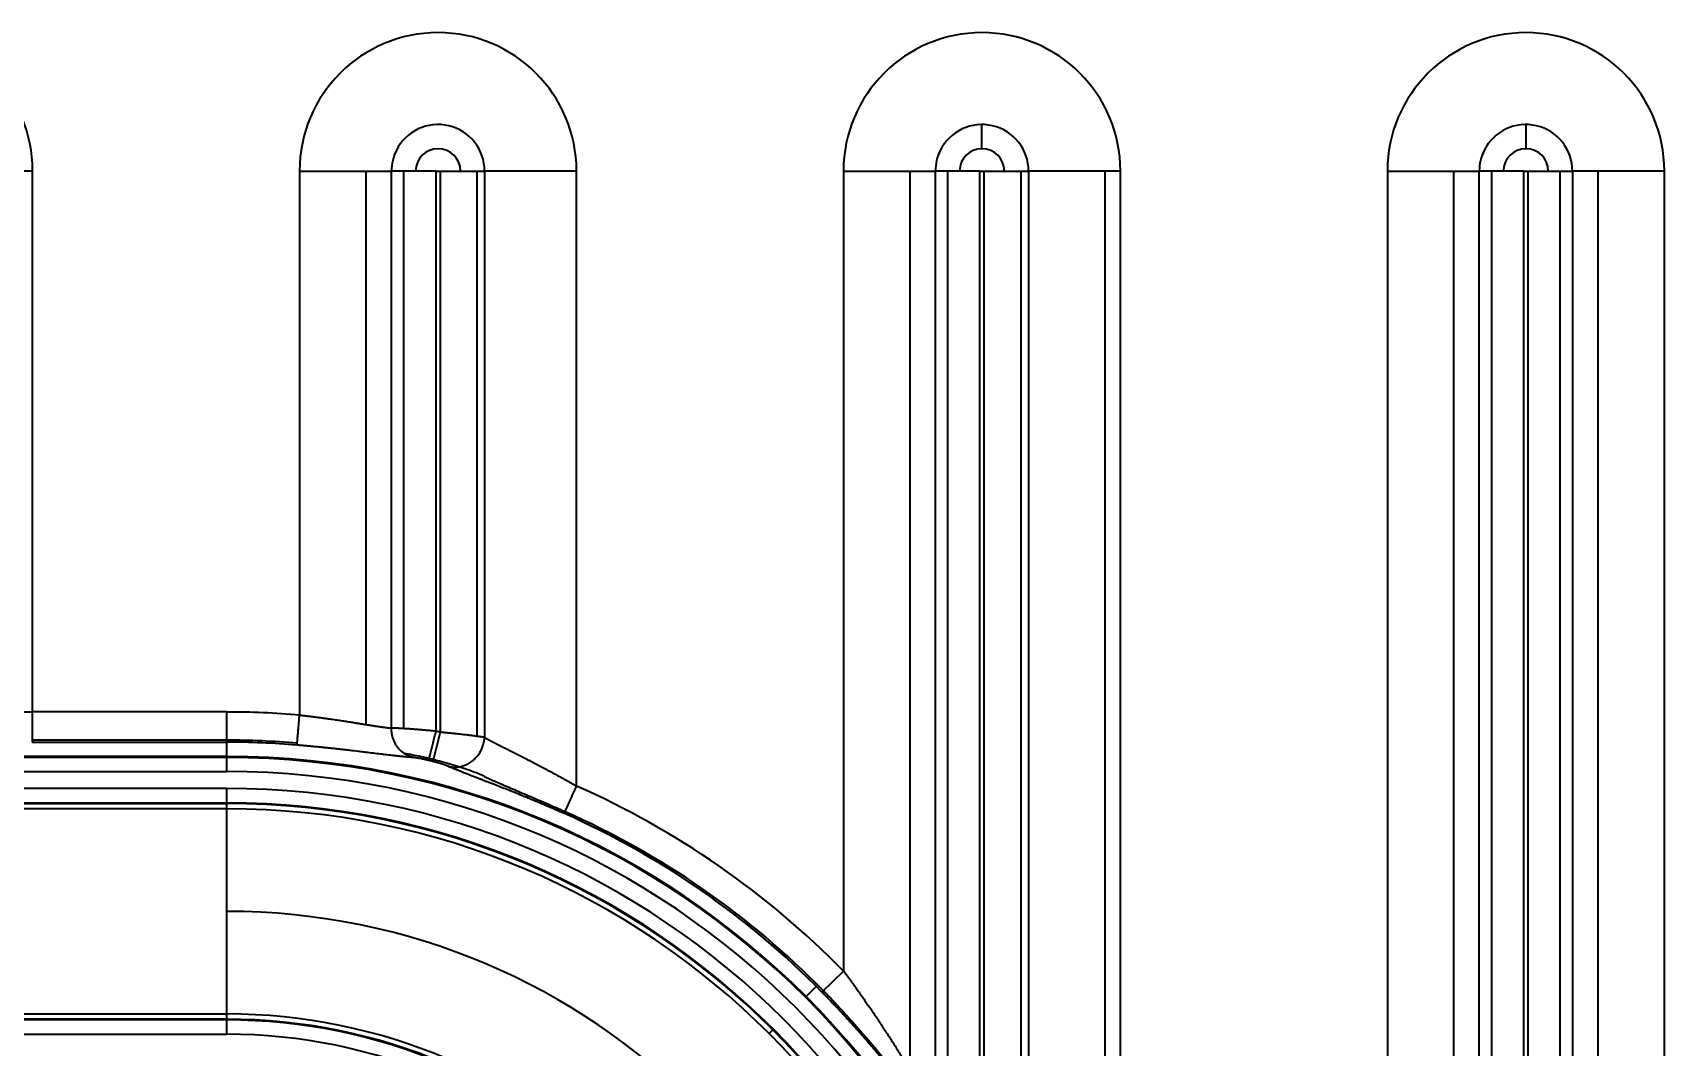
# Model space of a CAD drawing. Header units: millimetres. Extents: x -467 to 269, y 332 to 784.
# Drawn here: x -163.8 to -109.5, y 617 to 650.7 of the extents above; entities that cross this region are included whole.
import ezdxf

# ---------------------------------------------------------------- set-up
doc = ezdxf.new("R2010")
doc.units = ezdxf.units.MM
doc.layers.add('10', color=7, linetype='Continuous', true_color=0xffffff)

msp = doc.modelspace()

# ---------------------------------------------------------------- linework, layer by layer
at = {"layer": '10', "color": 7, "linetype": 'Continuous', "lineweight": 35}
for p, q in [((-132.242, 646.873), (-132.242, 647.677)), ((-114.152, 647.677), (-114.152, 646.873)), ((-163.816, 646.128), (-166.873, 646.128)), ((-163.816, 628.138), (-163.816, 646.128)), ((-154.938, 646.128), (-154.938, 628.035)), ((-154.938, 646.128), (-151.881, 646.128)), ((-152.735, 646.128), (-152.735, 627.722)), ((-151.881, 627.603), (-151.881, 646.128)), ((-151.077, 646.128), (-151.881, 646.128)), ((-151.467, 627.584), (-151.467, 646.128)), ((-150.399, 646.128), (-151.077, 646.128)), ((-150.399, 646.128), (-150.265, 646.128)), ((-150.399, 627.498), (-150.399, 646.128)), ((-150.265, 646.128), (-150.265, 627.464)), ((-150.265, 646.128), (-149.587, 646.128)), ((-149.587, 646.128), (-148.783, 646.128)), ((-149.029, 627.327), (-149.029, 646.128)), ((-145.726, 646.128), (-148.783, 646.128)), ((-145.726, 625.675), (-145.726, 646.128)), ((-136.848, 646.128), (-136.848, 619.522)), ((-136.848, 646.128), (-133.791, 646.128)), ((-134.645, 646.128), (-134.645, 616.232)), ((-133.791, 614.772), (-133.791, 646.128)), ((-132.987, 646.128), (-133.791, 646.128)), ((-133.377, 614.55), (-133.377, 646.128)), ((-132.309, 646.128), (-132.987, 646.128)), ((-132.309, 646.128), (-132.175, 646.128)), ((-132.309, 613.9), (-132.309, 646.128)), ((-132.175, 646.128), (-131.497, 646.128)), ((-132.175, 646.128), (-132.175, 613.666)), ((-131.497, 646.128), (-130.693, 646.128)), ((-130.939, 612.781), (-130.939, 646.128)), ((-127.636, 646.128), (-130.693, 646.128)), ((-128.154, 646.128), (-128.154, 502.413)), ((-127.636, 502.413), (-127.636, 646.128)), ((-118.758, 646.128), (-118.758, 502.413)), ((-118.758, 646.128), (-115.701, 646.128)), ((-116.555, 646.128), (-116.555, 502.413)), ((-114.897, 646.128), (-115.701, 646.128)), ((-115.701, 502.413), (-115.701, 646.128)), ((-115.287, 503.229), (-115.287, 646.128)), ((-114.219, 646.128), (-114.897, 646.128)), ((-114.219, 646.128), (-114.085, 646.128)), ((-114.219, 502.413), (-114.219, 646.128)), ((-114.085, 646.128), (-113.407, 646.128)), ((-114.085, 646.128), (-114.085, 502.413)), ((-113.407, 646.128), (-112.603, 646.128)), ((-113.017, 646.128), (-113.017, 502.413)), ((-109.546, 646.128), (-112.603, 646.128)), ((-112.603, 646.128), (-112.603, 502.413)), ((-111.749, 502.413), (-111.749, 646.128)), ((-109.546, 502.413), (-109.546, 646.128)), ((-157.367, 628.138), (-163.816, 628.138)), ((-157.367, 628.138), (-157.367, 627.135)), ((-150.265, 627.464), (-150.511, 626.492)), ((-157.367, 627.201), (-163.816, 627.201)), ((-157.367, 627.135), (-157.367, 626.657)), ((-157.367, 626.657), (-186.512, 626.657)), ((-157.367, 626.624), (-186.512, 626.624)), ((-157.367, 626.657), (-157.367, 626.156)), ((-186.512, 626.156), (-157.367, 626.156)), ((-157.367, 625.594), (-186.512, 625.594)), ((-157.367, 625.594), (-157.367, 625.092)), ((-186.512, 625.117), (-157.367, 625.117)), ((-186.512, 625.092), (-157.367, 625.092)), ((-157.367, 624.918), (-186.512, 624.918)), ((-157.367, 625.092), (-157.367, 624.918)), ((-157.367, 624.918), (-157.367, 621.505)), ((-157.367, 621.505), (-157.367, 618.093)), ((-136.848, 619.522), (-137.564, 618.82)), ((-137.752, 619.01), (-138.09, 618.672)), ((-186.512, 618.093), (-157.367, 618.093)), ((-157.367, 617.919), (-186.512, 617.919)), ((-157.367, 617.894), (-186.512, 617.894)), ((-157.367, 618.093), (-157.367, 617.919)), ((-157.367, 617.919), (-157.367, 617.417)), ((-186.512, 617.417), (-157.367, 617.417)), ((-139.32, 617.442), (-139.197, 617.566))]:
    msp.add_line(p, q, dxfattribs=at)
for centre, radius, start, end in [((-168.422, 646.128), 4.606, 360, 180), ((-150.332, 646.128), 4.606, 360, 180), ((-132.242, 646.128), 4.606, 0, 180), ((-114.152, 646.128), 4.606, 0, 180), ((-150.332, 646.128), 1.549, 360, 153.574), ((-132.242, 646.128), 1.549, 0, 153.574), ((-114.152, 646.128), 1.549, 0, 153.574), ((-150.332, 646.128), 1.549, 153.574, 180), ((-150.332, 646.128), 0.745, 360, 180), ((-132.242, 646.128), 1.549, 153.574, 180), ((-132.242, 646.128), 0.745, 360, 180), ((-114.152, 646.128), 1.549, 153.574, 180), ((-114.152, 646.128), 0.745, 360, 180), ((-157.367, 599.395), 28.742, 85.1525, 90), ((-157.367, 599.395), 28.953, 75.8009, 76.0741), ((-157.367, 599.395), 27.805, 85.1525, 90), ((-157.367, 599.395), 27.74, 85.1525, 90), ((-157.367, 599.395), 27.261, 0, 90), ((-157.367, 599.395), 27.229, 0, 90), ((-157.367, 599.395), 27.951, 75.8009, 76.0741), ((-157.367, 599.395), 28.016, 75.8009, 76.0741), ((-157.367, 599.395), 26.76, 360, 90), ((-157.367, 599.395), 26.198, 0, 90), ((-157.367, 599.395), 28.742, 44.4476, 66.1077), ((-157.367, 599.395), 25.721, 0, 90), ((-157.367, 599.395), 25.696, 360, 90), ((-157.367, 599.395), 25.522, 0, 90), ((-157.367, 599.395), 27.74, 44.4476, 66.1077), ((-157.367, 599.395), 27.805, 44.4476, 66.1077), ((-157.367, 599.395), 22.11, 0, 90), ((-157.367, 599.395), 18.698, 0, 90), ((-157.367, 599.395), 18.524, 0, 90), ((-157.367, 599.395), 18.499, 0, 90), ((-157.367, 599.395), 18.022, 0, 90)]:
    msp.add_arc(centre, radius, start, end, dxfattribs=at)
for points in [[(-148.783, 646.128), (-148.783, 639.849), (-148.783, 633.57), (-148.783, 627.291)], [(-130.693, 646.128), (-130.693, 634.945), (-130.693, 623.763), (-130.693, 612.58)], [(-163.816, 627.135), (-161.666, 627.135), (-159.517, 627.135), (-157.367, 627.135)]]:
    msp.add_open_spline(points, degree=3, dxfattribs=at)
for points, knots in [([(-166.873, 628.323), (-166.869, 628.322), (-166.861, 628.32), (-166.849, 628.318), (-166.837, 628.315), (-166.824, 628.313), (-166.812, 628.31), (-166.799, 628.308), (-166.785, 628.305), (-166.772, 628.303), (-166.758, 628.301), (-166.745, 628.298), (-166.731, 628.296), (-166.716, 628.294), (-166.702, 628.291), (-166.687, 628.289), (-166.672, 628.287), (-166.657, 628.284), (-166.642, 628.282), (-166.626, 628.28), (-166.611, 628.278), (-166.595, 628.275), (-166.579, 628.273), (-166.563, 628.271), (-166.546, 628.269), (-166.53, 628.267), (-166.513, 628.265), (-166.496, 628.263), (-166.479, 628.261), (-166.462, 628.259), (-166.444, 628.256), (-166.426, 628.254), (-166.409, 628.252), (-166.391, 628.25), (-166.373, 628.249), (-166.354, 628.247), (-166.336, 628.245), (-166.317, 628.243), (-166.299, 628.241), (-166.28, 628.239), (-166.261, 628.237), (-166.241, 628.235), (-166.222, 628.233), (-166.203, 628.232), (-166.183, 628.23), (-166.163, 628.228), (-166.143, 628.226), (-166.123, 628.224), (-166.103, 628.223), (-166.083, 628.221), (-166.063, 628.219), (-166.042, 628.218), (-166.021, 628.216), (-166.001, 628.214), (-165.98, 628.213), (-165.959, 628.211), (-165.938, 628.21), (-165.917, 628.208), (-165.895, 628.206), (-165.874, 628.205), (-165.852, 628.203), (-165.831, 628.202), (-165.809, 628.2), (-165.787, 628.199), (-165.765, 628.197), (-165.743, 628.196), (-165.721, 628.195), (-165.699, 628.193), (-165.677, 628.192), (-165.654, 628.19), (-165.632, 628.189), (-165.61, 628.188), (-165.587, 628.186), (-165.564, 628.185), (-165.542, 628.184), (-165.519, 628.183), (-165.496, 628.181), (-165.473, 628.18), (-165.45, 628.179), (-165.427, 628.178), (-165.404, 628.177), (-165.381, 628.175), (-165.358, 628.174), (-165.334, 628.173), (-165.311, 628.172), (-165.288, 628.171), (-165.264, 628.17), (-165.241, 628.169), (-165.217, 628.168), (-165.194, 628.167), (-165.17, 628.166), (-165.147, 628.165), (-165.123, 628.164), (-165.099, 628.163), (-165.075, 628.162), (-165.052, 628.161), (-165.028, 628.16), (-165.004, 628.159), (-164.98, 628.158), (-164.956, 628.158), (-164.933, 628.157), (-164.909, 628.156), (-164.885, 628.155), (-164.861, 628.154), (-164.837, 628.154), (-164.813, 628.153), (-164.789, 628.152), (-164.765, 628.152), (-164.741, 628.151), (-164.717, 628.15), (-164.693, 628.15), (-164.669, 628.149), (-164.645, 628.148), (-164.621, 628.148), (-164.597, 628.147), (-164.573, 628.147), (-164.549, 628.146), (-164.525, 628.145), (-164.501, 628.145), (-164.477, 628.144), (-164.453, 628.144), (-164.429, 628.144), (-164.405, 628.143), (-164.381, 628.143), (-164.357, 628.142), (-164.333, 628.142), (-164.31, 628.141), (-164.286, 628.141), (-164.262, 628.141), (-164.238, 628.14), (-164.214, 628.14), (-164.191, 628.14), (-164.167, 628.14), (-164.143, 628.139), (-164.12, 628.139), (-164.096, 628.139), (-164.073, 628.139), (-164.049, 628.139), (-164.026, 628.138), (-164.002, 628.138), (-163.979, 628.138), (-163.955, 628.138), (-163.932, 628.138), (-163.909, 628.138), (-163.885, 628.138), (-163.862, 628.138), (-163.839, 628.138), (-163.824, 628.138), (-163.816, 628.138)], [0, 0, 0, 0, 0.007771, 0.01553, 0.023275, 0.031008, 0.038728, 0.046436, 0.05413, 0.061812, 0.069481, 0.077137, 0.08478, 0.09241, 0.100028, 0.107633, 0.115225, 0.122805, 0.130371, 0.137925, 0.145466, 0.152994, 0.16051, 0.168012, 0.175502, 0.18298, 0.190444, 0.197896, 0.205334, 0.212761, 0.220174, 0.227574, 0.234962, 0.242337, 0.2497, 0.257049, 0.264386, 0.27171, 0.279021, 0.28632, 0.293606, 0.300879, 0.308139, 0.315387, 0.322622, 0.329844, 0.337053, 0.34425, 0.351434, 0.358605, 0.365764, 0.372909, 0.380042, 0.387163, 0.39427, 0.401365, 0.408447, 0.415517, 0.422574, 0.429618, 0.436649, 0.443668, 0.450674, 0.457667, 0.464648, 0.471615, 0.478571, 0.485513, 0.492443, 0.49936, 0.506264, 0.513156, 0.520035, 0.526901, 0.533755, 0.540596, 0.547425, 0.55424, 0.561043, 0.567834, 0.574611, 0.581376, 0.588129, 0.594868, 0.601595, 0.60831, 0.615012, 0.621701, 0.628377, 0.635041, 0.641692, 0.648331, 0.654957, 0.66157, 0.668171, 0.674759, 0.681334, 0.687897, 0.694447, 0.700984, 0.707509, 0.714022, 0.720521, 0.727008, 0.733483, 0.739945, 0.746394, 0.752831, 0.759255, 0.765666, 0.772065, 0.778452, 0.784825, 0.791186, 0.797535, 0.803871, 0.810194, 0.816505, 0.822804, 0.829089, 0.835362, 0.841623, 0.847871, 0.854107, 0.86033, 0.86654, 0.872738, 0.878923, 0.885096, 0.891256, 0.897404, 0.903539, 0.909662, 0.915772, 0.921869, 0.927954, 0.934027, 0.940087, 0.946134, 0.95217, 0.958192, 0.964202, 0.9702, 0.976185, 0.982157, 0.988117, 0.994065, 1, 1, 1, 1]), ([(-155.023, 627.036), (-155.023, 627.04), (-155.022, 627.051), (-155.019, 627.082), (-155.017, 627.104), (-155.013, 627.158), (-155.01, 627.19), (-155.004, 627.264), (-155, 627.306), (-154.992, 627.398), (-154.988, 627.448), (-154.979, 627.553), (-154.974, 627.61), (-154.964, 627.726), (-154.959, 627.787), (-154.949, 627.91), (-154.944, 627.972), (-154.938, 628.035)], [0, 0, 0, 0, 0.125, 0.125, 0.25, 0.25, 0.375, 0.375, 0.5, 0.5, 0.625, 0.625, 0.75, 0.75, 0.875, 0.875, 1, 1, 1, 1]), ([(-154.938, 628.035), (-154.929, 628.034), (-154.91, 628.032), (-154.882, 628.029), (-154.854, 628.025), (-154.825, 628.022), (-154.796, 628.019), (-154.766, 628.015), (-154.736, 628.012), (-154.705, 628.008), (-154.674, 628.004), (-154.643, 628.001), (-154.611, 627.997), (-154.579, 627.993), (-154.547, 627.989), (-154.514, 627.985), (-154.48, 627.98), (-154.447, 627.976), (-154.412, 627.972), (-154.378, 627.967), (-154.343, 627.963), (-154.308, 627.958), (-154.272, 627.954), (-154.236, 627.949), (-154.2, 627.944), (-154.164, 627.939), (-154.127, 627.934), (-154.09, 627.929), (-154.052, 627.924), (-154.014, 627.918), (-153.927, 627.906), (-153.791, 627.887), (-153.611, 627.861), (-153.435, 627.834), (-153.264, 627.808), (-153.133, 627.787), (-153.04, 627.771), (-152.981, 627.762), (-152.923, 627.753), (-152.868, 627.743), (-152.813, 627.735), (-152.76, 627.726), (-152.709, 627.718), (-152.659, 627.71), (-152.61, 627.702), (-152.563, 627.695), (-152.517, 627.688), (-152.473, 627.681), (-152.43, 627.674), (-152.389, 627.668), (-152.349, 627.662), (-152.31, 627.656), (-152.273, 627.651), (-152.237, 627.646), (-152.202, 627.641), (-152.169, 627.636), (-152.137, 627.632), (-152.106, 627.628), (-152.076, 627.624), (-152.048, 627.62), (-152.021, 627.617), (-151.995, 627.614), (-151.97, 627.611), (-151.946, 627.609), (-151.923, 627.607), (-151.902, 627.605), (-151.888, 627.604), (-151.881, 627.603)], [0, 0, 0, 0, 0.00709, 0.014292, 0.021606, 0.029033, 0.036572, 0.044224, 0.051988, 0.059864, 0.067852, 0.075953, 0.084166, 0.092492, 0.10093, 0.10948, 0.118143, 0.126918, 0.135805, 0.144805, 0.153918, 0.163142, 0.17248, 0.181929, 0.191491, 0.201166, 0.210953, 0.220852, 0.230864, 0.240988, 0.251225, 0.30135, 0.351478, 0.401609, 0.451741, 0.501877, 0.520724, 0.539384, 0.557858, 0.576146, 0.594247, 0.612162, 0.629891, 0.647434, 0.664792, 0.681963, 0.69895, 0.71575, 0.732366, 0.748797, 0.765043, 0.781104, 0.796981, 0.812673, 0.828181, 0.843506, 0.858646, 0.873603, 0.888377, 0.902968, 0.917376, 0.931601, 0.945645, 0.959506, 0.973185, 0.986683, 1, 1, 1, 1]), ([(-150.399, 627.498), (-150.406, 627.498), (-150.42, 627.499), (-150.441, 627.501), (-150.462, 627.503), (-150.483, 627.505), (-150.503, 627.507), (-150.524, 627.509), (-150.545, 627.511), (-150.566, 627.513), (-150.586, 627.515), (-150.607, 627.517), (-150.627, 627.518), (-150.648, 627.52), (-150.668, 627.522), (-150.688, 627.524), (-150.709, 627.526), (-150.729, 627.527), (-150.749, 627.529), (-150.769, 627.531), (-150.789, 627.533), (-150.809, 627.534), (-150.828, 627.536), (-150.848, 627.538), (-150.867, 627.539), (-150.887, 627.541), (-150.906, 627.543), (-150.925, 627.544), (-150.944, 627.546), (-150.963, 627.547), (-150.982, 627.549), (-151.001, 627.55), (-151.02, 627.552), (-151.038, 627.553), (-151.057, 627.555), (-151.075, 627.556), (-151.093, 627.558), (-151.111, 627.559), (-151.129, 627.56), (-151.146, 627.562), (-151.164, 627.563), (-151.182, 627.564), (-151.199, 627.566), (-151.216, 627.567), (-151.233, 627.568), (-151.25, 627.569), (-151.266, 627.571), (-151.283, 627.572), (-151.299, 627.573), (-151.316, 627.574), (-151.332, 627.575), (-151.348, 627.576), (-151.363, 627.577), (-151.379, 627.578), (-151.394, 627.579), (-151.41, 627.58), (-151.425, 627.581), (-151.44, 627.582), (-151.454, 627.583), (-151.469, 627.584), (-151.483, 627.585), (-151.497, 627.586), (-151.511, 627.587), (-151.525, 627.587), (-151.539, 627.588), (-151.552, 627.589), (-151.566, 627.59), (-151.579, 627.591), (-151.592, 627.591), (-151.604, 627.592), (-151.617, 627.593), (-151.629, 627.593), (-151.641, 627.594), (-151.653, 627.594), (-151.665, 627.595), (-151.677, 627.596), (-151.688, 627.596), (-151.699, 627.597), (-151.71, 627.597), (-151.721, 627.598), (-151.732, 627.598), (-151.742, 627.599), (-151.752, 627.599), (-151.762, 627.599), (-151.772, 627.6), (-151.782, 627.6), (-151.791, 627.6), (-151.8, 627.601), (-151.809, 627.601), (-151.818, 627.601), (-151.827, 627.602), (-151.835, 627.602), (-151.843, 627.602), (-151.851, 627.602), (-151.859, 627.603), (-151.867, 627.603), (-151.874, 627.603), (-151.879, 627.603), (-151.881, 627.603)], [0, 0, 0, 0, 0.011151, 0.022287, 0.033408, 0.044513, 0.055603, 0.066677, 0.077736, 0.08878, 0.099808, 0.110821, 0.121818, 0.1328, 0.143766, 0.154717, 0.165653, 0.176573, 0.187478, 0.198368, 0.209242, 0.220101, 0.230945, 0.241773, 0.252586, 0.263383, 0.274165, 0.284932, 0.295683, 0.306419, 0.31714, 0.327846, 0.338536, 0.349212, 0.359872, 0.370516, 0.381146, 0.39176, 0.402358, 0.412941, 0.423509, 0.434062, 0.444599, 0.45512, 0.465627, 0.476117, 0.486593, 0.497053, 0.507498, 0.517927, 0.52834, 0.538738, 0.549121, 0.559488, 0.569839, 0.580174, 0.590495, 0.600799, 0.611088, 0.621361, 0.631619, 0.641861, 0.652087, 0.662297, 0.672492, 0.68267, 0.692833, 0.70298, 0.713112, 0.723227, 0.733327, 0.743411, 0.753479, 0.763531, 0.773567, 0.783588, 0.793592, 0.80358, 0.813553, 0.823509, 0.833449, 0.843374, 0.853283, 0.863175, 0.873052, 0.882913, 0.892758, 0.902587, 0.9124, 0.922197, 0.931978, 0.941743, 0.951492, 0.961226, 0.970943, 0.980645, 0.99033, 1, 1, 1, 1]), ([(-148.783, 627.291), (-148.785, 627.291), (-148.791, 627.292), (-148.799, 627.293), (-148.807, 627.295), (-148.816, 627.296), (-148.826, 627.298), (-148.836, 627.299), (-148.846, 627.301), (-148.857, 627.302), (-148.868, 627.304), (-148.88, 627.306), (-148.892, 627.307), (-148.904, 627.309), (-148.918, 627.311), (-148.931, 627.313), (-148.946, 627.315), (-148.96, 627.317), (-148.976, 627.319), (-148.992, 627.321), (-149.008, 627.324), (-149.025, 627.326), (-149.043, 627.328), (-149.061, 627.331), (-149.08, 627.333), (-149.099, 627.336), (-149.119, 627.339), (-149.14, 627.341), (-149.162, 627.344), (-149.184, 627.347), (-149.207, 627.35), (-149.23, 627.353), (-149.254, 627.356), (-149.279, 627.359), (-149.304, 627.362), (-149.33, 627.365), (-149.374, 627.37), (-149.435, 627.377), (-149.513, 627.386), (-149.59, 627.395), (-149.665, 627.404), (-149.737, 627.411), (-149.807, 627.419), (-149.873, 627.426), (-149.936, 627.432), (-149.995, 627.438), (-150.05, 627.444), (-150.101, 627.449), (-150.148, 627.453), (-150.191, 627.457), (-150.229, 627.461), (-150.254, 627.463), (-150.265, 627.464)], [0, 0, 0, 0, 0.010508, 0.021219, 0.032133, 0.04325, 0.054568, 0.06609, 0.077813, 0.089739, 0.101868, 0.114199, 0.126732, 0.139467, 0.152405, 0.165544, 0.178885, 0.192428, 0.206172, 0.220117, 0.234263, 0.248611, 0.26316, 0.277911, 0.292863, 0.308016, 0.323372, 0.338929, 0.354687, 0.370648, 0.38681, 0.403174, 0.41974, 0.436509, 0.453481, 0.470655, 0.488033, 0.538089, 0.585859, 0.631351, 0.674568, 0.715513, 0.754189, 0.790595, 0.824731, 0.856597, 0.886191, 0.91351, 0.938553, 0.961317, 0.9818, 1, 1, 1, 1]), ([(-152.896, 626.815), (-152.927, 626.819), (-153.048, 626.833), (-153.217, 626.853), (-153.403, 626.874), (-153.544, 626.89), (-153.686, 626.906), (-153.803, 626.919), (-153.892, 626.928), (-153.953, 626.934), (-154.015, 626.941), (-154.077, 626.947), (-154.138, 626.953), (-154.2, 626.96), (-154.263, 626.966), (-154.325, 626.972), (-154.387, 626.978), (-154.45, 626.984), (-154.513, 626.99), (-154.576, 626.996), (-154.64, 627.002), (-154.703, 627.008), (-154.767, 627.014), (-154.83, 627.019), (-154.894, 627.025), (-154.959, 627.03), (-155.001, 627.034), (-155.023, 627.036)], [0, 0, 0, 0, 0.049517, 0.18778, 0.255941, 0.32395, 0.391898, 0.459877, 0.488398, 0.516868, 0.545294, 0.573682, 0.602041, 0.630377, 0.658698, 0.687011, 0.715323, 0.743642, 0.771974, 0.800328, 0.82871, 0.857127, 0.885587, 0.914098, 0.942665, 0.971297, 1, 1, 1, 1]), ([(-148.783, 627.291), (-148.779, 627.289), (-148.773, 627.285), (-148.762, 627.279), (-148.751, 627.272), (-148.74, 627.266), (-148.729, 627.26), (-148.718, 627.253), (-148.706, 627.247), (-148.694, 627.24), (-148.682, 627.234), (-148.67, 627.227), (-148.658, 627.22), (-148.645, 627.214), (-148.633, 627.207), (-148.62, 627.2), (-148.607, 627.193), (-148.594, 627.186), (-148.58, 627.179), (-148.567, 627.171), (-148.553, 627.164), (-148.539, 627.157), (-148.525, 627.149), (-148.51, 627.142), (-148.496, 627.134), (-148.481, 627.127), (-148.466, 627.119), (-148.451, 627.111), (-148.436, 627.103), (-148.421, 627.095), (-148.405, 627.087), (-148.39, 627.079), (-148.374, 627.071), (-148.358, 627.063), (-148.341, 627.055), (-148.325, 627.046), (-148.309, 627.038), (-148.292, 627.03), (-148.275, 627.021), (-148.258, 627.012), (-148.241, 627.004), (-148.224, 626.995), (-148.206, 626.986), (-148.189, 626.977), (-148.171, 626.968), (-148.153, 626.959), (-148.135, 626.95), (-148.116, 626.941), (-148.098, 626.932), (-148.08, 626.923), (-148.061, 626.913), (-148.042, 626.904), (-148.023, 626.894), (-148.004, 626.885), (-147.985, 626.875), (-147.965, 626.865), (-147.946, 626.855), (-147.926, 626.846), (-147.906, 626.836), (-147.886, 626.826), (-147.866, 626.816), (-147.846, 626.805), (-147.826, 626.795), (-147.805, 626.785), (-147.785, 626.775), (-147.764, 626.764), (-147.743, 626.754), (-147.722, 626.743), (-147.701, 626.733), (-147.68, 626.722), (-147.659, 626.711), (-147.637, 626.7), (-147.615, 626.689), (-147.594, 626.678), (-147.572, 626.667), (-147.55, 626.656), (-147.523, 626.643), (-147.492, 626.627), (-147.455, 626.608), (-147.418, 626.589), (-147.38, 626.57), (-147.342, 626.55), (-147.303, 626.53), (-147.264, 626.51), (-147.224, 626.489), (-147.184, 626.469), (-147.143, 626.447), (-147.102, 626.426), (-147.061, 626.404), (-147.018, 626.382), (-146.976, 626.36), (-146.933, 626.337), (-146.889, 626.314), (-146.845, 626.291), (-146.801, 626.268), (-146.756, 626.244), (-146.711, 626.22), (-146.665, 626.195), (-146.619, 626.171), (-146.573, 626.146), (-146.526, 626.12), (-146.478, 626.095), (-146.431, 626.069), (-146.382, 626.043), (-146.334, 626.016), (-146.285, 625.989), (-146.236, 625.962), (-146.186, 625.935), (-146.136, 625.907), (-146.086, 625.879), (-146.035, 625.851), (-145.985, 625.822), (-145.933, 625.793), (-145.882, 625.764), (-145.83, 625.735), (-145.778, 625.705), (-145.743, 625.685), (-145.726, 625.675)], [0, 0, 0, 0, 0.006448, 0.012899, 0.019353, 0.02581, 0.03227, 0.038733, 0.045198, 0.051667, 0.058139, 0.064614, 0.071092, 0.077573, 0.084057, 0.090545, 0.097036, 0.103531, 0.110028, 0.11653, 0.123034, 0.129543, 0.136054, 0.14257, 0.149089, 0.155611, 0.162138, 0.168668, 0.175202, 0.18174, 0.188281, 0.194827, 0.201376, 0.20793, 0.214487, 0.221049, 0.227614, 0.234184, 0.240758, 0.247336, 0.253918, 0.260505, 0.267096, 0.273692, 0.280291, 0.286896, 0.293504, 0.300118, 0.306735, 0.313358, 0.319985, 0.326617, 0.333253, 0.339894, 0.34654, 0.353191, 0.359846, 0.366507, 0.373172, 0.379843, 0.386518, 0.393199, 0.399884, 0.406575, 0.413271, 0.419972, 0.426678, 0.43339, 0.440106, 0.446828, 0.453556, 0.460289, 0.467027, 0.473771, 0.48052, 0.487275, 0.494036, 0.505095, 0.516234, 0.527453, 0.538752, 0.550131, 0.561591, 0.573131, 0.584752, 0.596454, 0.608237, 0.620102, 0.632047, 0.644074, 0.656183, 0.668373, 0.680645, 0.692999, 0.705435, 0.717953, 0.730553, 0.743236, 0.756001, 0.768849, 0.78178, 0.794793, 0.80789, 0.821069, 0.834332, 0.847678, 0.861107, 0.874619, 0.888215, 0.901895, 0.915658, 0.929505, 0.943436, 0.957451, 0.97155, 0.985733, 1, 1, 1, 1]), ([(-151.486, 626.65), (-151.488, 626.65), (-151.494, 626.65), (-151.507, 626.652), (-151.523, 626.653), (-151.54, 626.655), (-151.557, 626.657), (-151.574, 626.659), (-151.592, 626.66), (-151.609, 626.662), (-151.627, 626.664), (-151.645, 626.666), (-151.663, 626.668), (-151.682, 626.67), (-151.7, 626.672), (-151.719, 626.674), (-151.738, 626.676), (-151.757, 626.678), (-151.776, 626.681), (-151.796, 626.683), (-151.842, 626.688), (-151.915, 626.697), (-152.02, 626.709), (-152.129, 626.722), (-152.28, 626.741), (-152.477, 626.765), (-152.698, 626.791), (-152.84, 626.809), (-152.896, 626.815)], [0, 0, 0, 0, 0.003698, 0.019242, 0.034781, 0.050316, 0.065848, 0.081377, 0.096905, 0.112432, 0.127959, 0.143487, 0.159017, 0.17455, 0.190087, 0.205628, 0.221175, 0.236728, 0.252288, 0.267857, 0.283434, 0.360803, 0.438132, 0.515523, 0.593078, 0.748314, 0.902212, 1, 1, 1, 1]), ([(-151.177, 626.625), (-151.181, 626.626), (-151.189, 626.626), (-151.202, 626.627), (-151.214, 626.628), (-151.227, 626.628), (-151.24, 626.629), (-151.253, 626.63), (-151.267, 626.631), (-151.28, 626.632), (-151.294, 626.633), (-151.308, 626.634), (-151.322, 626.635), (-151.336, 626.636), (-151.351, 626.637), (-151.366, 626.639), (-151.38, 626.64), (-151.396, 626.641), (-151.411, 626.643), (-151.426, 626.644), (-151.442, 626.645), (-151.458, 626.647), (-151.473, 626.648), (-151.482, 626.649), (-151.486, 626.65)], [0, 0, 0, 0, 0.046512, 0.092953, 0.139326, 0.185634, 0.23188, 0.278064, 0.324191, 0.370262, 0.41628, 0.462247, 0.508167, 0.55404, 0.599871, 0.645662, 0.691414, 0.737131, 0.782816, 0.82847, 0.874096, 0.919697, 0.965276, 1, 1, 1, 1]), ([(-150.625, 626.587), (-150.664, 626.596), (-150.704, 626.605), (-150.845, 626.638), (-150.944, 626.659), (-151.137, 626.698), (-151.231, 626.715), (-151.365, 626.738), (-151.411, 626.745), (-151.455, 626.752)], [0, 0, 0, 0, 0.130757, 0.130757, 0.472354, 0.472354, 0.813952, 0.813952, 1, 1, 1, 1]), ([(-150.64, 626.524), (-150.644, 626.525), (-150.652, 626.527), (-150.664, 626.53), (-150.676, 626.533), (-150.688, 626.536), (-150.7, 626.539), (-150.712, 626.542), (-150.724, 626.545), (-150.736, 626.547), (-150.748, 626.55), (-150.76, 626.553), (-150.772, 626.555), (-150.784, 626.558), (-150.795, 626.561), (-150.83, 626.568), (-150.887, 626.58), (-150.962, 626.595), (-151.029, 626.607), (-151.074, 626.614), (-151.102, 626.618), (-151.115, 626.619), (-151.127, 626.621), (-151.138, 626.622), (-151.149, 626.623), (-151.159, 626.624), (-151.169, 626.625), (-151.174, 626.625), (-151.177, 626.625)], [0, 0, 0, 0, 0.017685, 0.035359, 0.05303, 0.070706, 0.088397, 0.106112, 0.12386, 0.141648, 0.159487, 0.177385, 0.19535, 0.213391, 0.231516, 0.249733, 0.373966, 0.499217, 0.62457, 0.749078, 0.781013, 0.812692, 0.844162, 0.875468, 0.906657, 0.937777, 0.968875, 1, 1, 1, 1]), ([(-149.975, 626.324), (-149.976, 626.325), (-149.979, 626.326), (-149.984, 626.328), (-149.99, 626.331), (-149.995, 626.333), (-150.001, 626.335), (-150.007, 626.338), (-150.013, 626.34), (-150.02, 626.343), (-150.026, 626.345), (-150.033, 626.348), (-150.041, 626.351), (-150.048, 626.353), (-150.056, 626.356), (-150.079, 626.365), (-150.122, 626.379), (-150.189, 626.401), (-150.264, 626.424), (-150.323, 626.442), (-150.364, 626.453), (-150.385, 626.459), (-150.406, 626.465), (-150.427, 626.47), (-150.448, 626.476), (-150.469, 626.481), (-150.49, 626.487), (-150.504, 626.49), (-150.511, 626.492)], [0, 0, 0, 0, 0.01777, 0.035535, 0.053303, 0.071082, 0.088881, 0.106708, 0.124571, 0.14248, 0.160441, 0.178464, 0.196557, 0.214726, 0.232981, 0.251329, 0.376265, 0.502107, 0.627566, 0.751804, 0.783528, 0.814964, 0.846155, 0.877145, 0.907978, 0.938701, 0.96936, 1, 1, 1, 1]), ([(-148.783, 625.992), (-148.789, 625.994), (-148.794, 625.997), (-148.887, 626.042), (-149.01, 626.094), (-149.314, 626.208), (-149.489, 626.268), (-149.778, 626.359), (-149.877, 626.388), (-150.079, 626.446), (-150.183, 626.475), (-150.357, 626.52), (-150.426, 626.538), (-150.495, 626.554)], [0, 0, 0, 0, 0.019846, 0.019846, 0.313619, 0.313619, 0.607392, 0.607392, 0.754279, 0.754279, 0.901166, 0.901166, 1, 1, 1, 1]), ([(-148.783, 625.846), (-148.834, 625.866), (-148.961, 625.915), (-149.153, 625.989), (-149.301, 626.047), (-149.392, 626.083), (-149.432, 626.098), (-149.47, 626.114), (-149.508, 626.129), (-149.544, 626.143), (-149.58, 626.158), (-149.616, 626.172), (-149.65, 626.186), (-149.684, 626.2), (-149.716, 626.213), (-149.748, 626.226), (-149.78, 626.239), (-149.81, 626.252), (-149.839, 626.265), (-149.868, 626.277), (-149.896, 626.289), (-149.923, 626.301), (-149.949, 626.313), (-149.966, 626.32), (-149.975, 626.324)], [0, 0, 0, 0, 0.099406, 0.249931, 0.401421, 0.43295, 0.464434, 0.495881, 0.527298, 0.558692, 0.590071, 0.621442, 0.652814, 0.684192, 0.715585, 0.747, 0.778445, 0.809926, 0.841452, 0.873029, 0.904665, 0.936368, 0.968144, 1, 1, 1, 1]), ([(-148.783, 625.992), (-148.729, 625.965), (-148.666, 625.935), (-148.486, 625.852), (-148.356, 625.795), (-148.062, 625.668), (-147.902, 625.6), (-147.558, 625.454), (-147.371, 625.375), (-146.988, 625.21), (-146.79, 625.124), (-146.429, 624.965), (-146.267, 624.892), (-146.105, 624.819)], [0, 0, 0, 0, 0.115154, 0.115154, 0.300294, 0.300294, 0.485435, 0.485435, 0.670576, 0.670576, 0.855716, 0.855716, 1, 1, 1, 1]), ([(-146.132, 624.758), (-146.142, 624.763), (-146.163, 624.772), (-146.195, 624.786), (-146.226, 624.8), (-146.258, 624.814), (-146.289, 624.827), (-146.32, 624.841), (-146.352, 624.855), (-146.383, 624.868), (-146.414, 624.882), (-146.445, 624.895), (-146.476, 624.909), (-146.507, 624.922), (-146.538, 624.936), (-146.569, 624.949), (-146.6, 624.962), (-146.631, 624.976), (-146.662, 624.989), (-146.693, 625.002), (-146.723, 625.015), (-146.754, 625.028), (-146.785, 625.041), (-146.815, 625.054), (-146.846, 625.067), (-146.876, 625.08), (-146.907, 625.093), (-146.937, 625.106), (-146.968, 625.119), (-146.998, 625.131), (-147.028, 625.144), (-147.059, 625.157), (-147.089, 625.169), (-147.119, 625.182), (-147.149, 625.194), (-147.179, 625.207), (-147.209, 625.219), (-147.239, 625.232), (-147.269, 625.244), (-147.299, 625.257), (-147.329, 625.269), (-147.427, 625.309), (-147.592, 625.376), (-147.818, 625.468), (-148.039, 625.555), (-148.253, 625.64), (-148.476, 625.727), (-148.652, 625.795), (-148.757, 625.836), (-148.783, 625.846)], [0, 0, 0, 0, 0.011159, 0.022299, 0.033422, 0.044528, 0.055617, 0.06669, 0.077747, 0.08879, 0.099818, 0.110833, 0.121834, 0.132823, 0.1438, 0.154765, 0.165719, 0.176663, 0.187597, 0.198522, 0.209438, 0.220347, 0.231248, 0.242142, 0.25303, 0.263912, 0.274789, 0.285662, 0.296531, 0.307396, 0.318259, 0.32912, 0.339979, 0.350837, 0.361695, 0.372553, 0.383412, 0.394273, 0.405135, 0.416, 0.426869, 0.437741, 0.523399, 0.608321, 0.692789, 0.777088, 0.861503, 0.965056, 1, 1, 1, 1]), ([(-136.848, 619.522), (-136.839, 619.51), (-136.819, 619.484), (-136.789, 619.444), (-136.759, 619.403), (-136.727, 619.361), (-136.695, 619.317), (-136.662, 619.273), (-136.629, 619.227), (-136.594, 619.18), (-136.559, 619.131), (-136.523, 619.082), (-136.486, 619.031), (-136.448, 618.979), (-136.41, 618.926), (-136.371, 618.871), (-136.331, 618.816), (-136.291, 618.759), (-136.249, 618.7), (-136.207, 618.641), (-136.165, 618.58), (-136.121, 618.518), (-136.077, 618.455), (-136.033, 618.391), (-135.988, 618.325), (-135.917, 618.222), (-135.824, 618.086), (-135.713, 617.921), (-135.61, 617.767), (-135.515, 617.623), (-135.429, 617.491), (-135.35, 617.37), (-135.28, 617.259), (-135.217, 617.16), (-135.161, 617.072), (-135.088, 616.956), (-134.998, 616.811), (-134.891, 616.638), (-134.79, 616.473), (-134.696, 616.317), (-134.608, 616.17), (-134.526, 616.031), (-134.449, 615.901), (-134.39, 615.801), (-134.347, 615.726), (-134.318, 615.676), (-134.289, 615.626), (-134.26, 615.577), (-134.233, 615.53), (-134.206, 615.483), (-134.179, 615.438), (-134.154, 615.393), (-134.129, 615.35), (-134.104, 615.308), (-134.08, 615.266), (-134.057, 615.226), (-134.034, 615.187), (-134.012, 615.149), (-133.99, 615.112), (-133.97, 615.075), (-133.949, 615.04), (-133.929, 615.006), (-133.91, 614.973), (-133.892, 614.941), (-133.873, 614.911), (-133.856, 614.881), (-133.839, 614.852), (-133.823, 614.824), (-133.807, 614.797), (-133.796, 614.78), (-133.791, 614.772)], [0, 0, 0, 0, 0.007801, 0.015841, 0.02412, 0.032638, 0.041396, 0.050394, 0.05963, 0.069107, 0.078822, 0.088777, 0.098972, 0.109406, 0.120079, 0.130992, 0.142144, 0.153536, 0.165168, 0.177039, 0.189149, 0.201499, 0.214089, 0.226918, 0.239987, 0.253295, 0.288381, 0.3213, 0.352051, 0.380635, 0.407051, 0.431299, 0.453381, 0.473294, 0.491041, 0.506621, 0.543347, 0.578529, 0.612169, 0.64427, 0.674834, 0.703866, 0.731368, 0.757346, 0.768527, 0.779553, 0.790426, 0.801146, 0.811714, 0.82213, 0.832395, 0.84251, 0.852476, 0.862293, 0.871962, 0.881485, 0.890861, 0.900093, 0.909181, 0.918126, 0.92693, 0.935593, 0.944116, 0.952502, 0.960751, 0.968865, 0.976845, 0.984693, 0.992411, 1, 1, 1, 1]), ([(-137.564, 618.82), (-137.553, 618.809), (-137.532, 618.788), (-137.5, 618.755), (-137.468, 618.722), (-137.436, 618.689), (-137.404, 618.656), (-137.372, 618.623), (-137.339, 618.589), (-137.307, 618.556), (-137.275, 618.523), (-137.243, 618.489), (-137.211, 618.456), (-137.179, 618.422), (-137.147, 618.389), (-137.115, 618.355), (-137.083, 618.321), (-137.051, 618.287), (-137.019, 618.253), (-136.987, 618.219), (-136.956, 618.185), (-136.924, 618.151), (-136.892, 618.116), (-136.867, 618.09), (-136.853, 618.074), (-136.849, 618.07)], [0, 0, 0, 0, 0.044096, 0.088251, 0.132465, 0.176739, 0.221073, 0.265467, 0.309921, 0.354437, 0.399013, 0.44365, 0.488349, 0.53311, 0.577932, 0.622817, 0.667764, 0.712773, 0.757844, 0.802979, 0.848176, 0.893436, 0.938758, 0.984144, 1, 1, 1, 1]), ([(-137.514, 618.869), (-137.19, 618.533), (-136.865, 618.182), (-136.369, 617.628), (-136.191, 617.423), (-135.84, 617.013), (-135.667, 616.806), (-135.165, 616.193), (-134.853, 615.795), (-134.418, 615.226), (-134.28, 615.044), (-134.027, 614.708), (-133.909, 614.552), (-133.799, 614.412), (-133.787, 614.397), (-133.775, 614.382)], [0, 0, 0, 0, 0.219807, 0.219807, 0.347186, 0.347186, 0.474566, 0.474566, 0.729324, 0.729324, 0.856704, 0.856704, 0.984083, 0.984083, 1, 1, 1, 1]), ([(-136.849, 618.07), (-136.842, 618.063), (-136.824, 618.044), (-136.796, 618.013), (-136.764, 617.979), (-136.733, 617.944), (-136.701, 617.909), (-136.669, 617.875), (-136.638, 617.84), (-136.606, 617.805), (-136.574, 617.77), (-136.543, 617.735), (-136.511, 617.7), (-136.48, 617.665), (-136.448, 617.63), (-136.417, 617.595), (-136.385, 617.56), (-136.354, 617.524), (-136.322, 617.489), (-136.291, 617.454), (-136.26, 617.418), (-136.229, 617.383), (-136.197, 617.347), (-136.166, 617.311), (-136.135, 617.276), (-136.011, 617.133), (-135.808, 616.897), (-135.543, 616.581), (-135.317, 616.306), (-135.127, 616.07), (-134.938, 615.833), (-134.752, 615.596), (-134.573, 615.365), (-134.432, 615.18), (-134.324, 615.039), (-134.25, 614.941), (-134.186, 614.857), (-134.126, 614.778), (-134.063, 614.695), (-134.009, 614.623), (-133.963, 614.563), (-133.928, 614.516), (-133.899, 614.479), (-133.876, 614.449), (-133.854, 614.419), (-133.832, 614.391), (-133.811, 614.363), (-133.79, 614.337), (-133.77, 614.311), (-133.751, 614.286), (-133.732, 614.262), (-133.72, 614.246), (-133.714, 614.239)], [0, 0, 0, 0, 0.005355, 0.013591, 0.021839, 0.030098, 0.038368, 0.04665, 0.054943, 0.063248, 0.071564, 0.079892, 0.088232, 0.096584, 0.104947, 0.113322, 0.12171, 0.130109, 0.13852, 0.146943, 0.155378, 0.163826, 0.172285, 0.180757, 0.189241, 0.197737, 0.282507, 0.35824, 0.424938, 0.482586, 0.531157, 0.601582, 0.661387, 0.710512, 0.748883, 0.776433, 0.793106, 0.820646, 0.845384, 0.867302, 0.88638, 0.902601, 0.912867, 0.923015, 0.933045, 0.942957, 0.952752, 0.962431, 0.971994, 0.981443, 0.990778, 1, 1, 1, 1])]:
    msp.add_open_spline(points, degree=3, knots=knots, dxfattribs=at)
for points, weights in [([(-163.816, 627.135), (-163.816, 627.174), (-163.816, 627.583), (-163.816, 628.138)], [1.14566906939, 0.94515884498, 0.951647008739, 1.16513356066]), ([(-151.177, 626.626), (-151.616, 626.739), (-151.885, 627.123), (-151.881, 627.603)], [1.09152085511, 0.951064290695, 0.972276177121, 1.15515651439]), ([(-150.64, 626.524), (-150.631, 626.562), (-150.533, 626.957), (-150.399, 627.498)], [1.15516552507, 0.948278143715, 0.948278158309, 1.15516556885]), ([(-149.975, 626.324), (-149.358, 626.176), (-148.829, 626.605), (-148.783, 627.291)], [1.23004945196, 0.923316833352, 0.923316849347, 1.23004949994]), ([(-146.132, 624.758), (-146.116, 624.794), (-145.946, 625.178), (-145.726, 625.675)], [1.09792935871, 0.93256027187, 0.976629921605, 1.23013830791])]:
    msp.add_rational_spline(points, weights, degree=3, dxfattribs=at)

doc.saveas('drawing.dxf')
